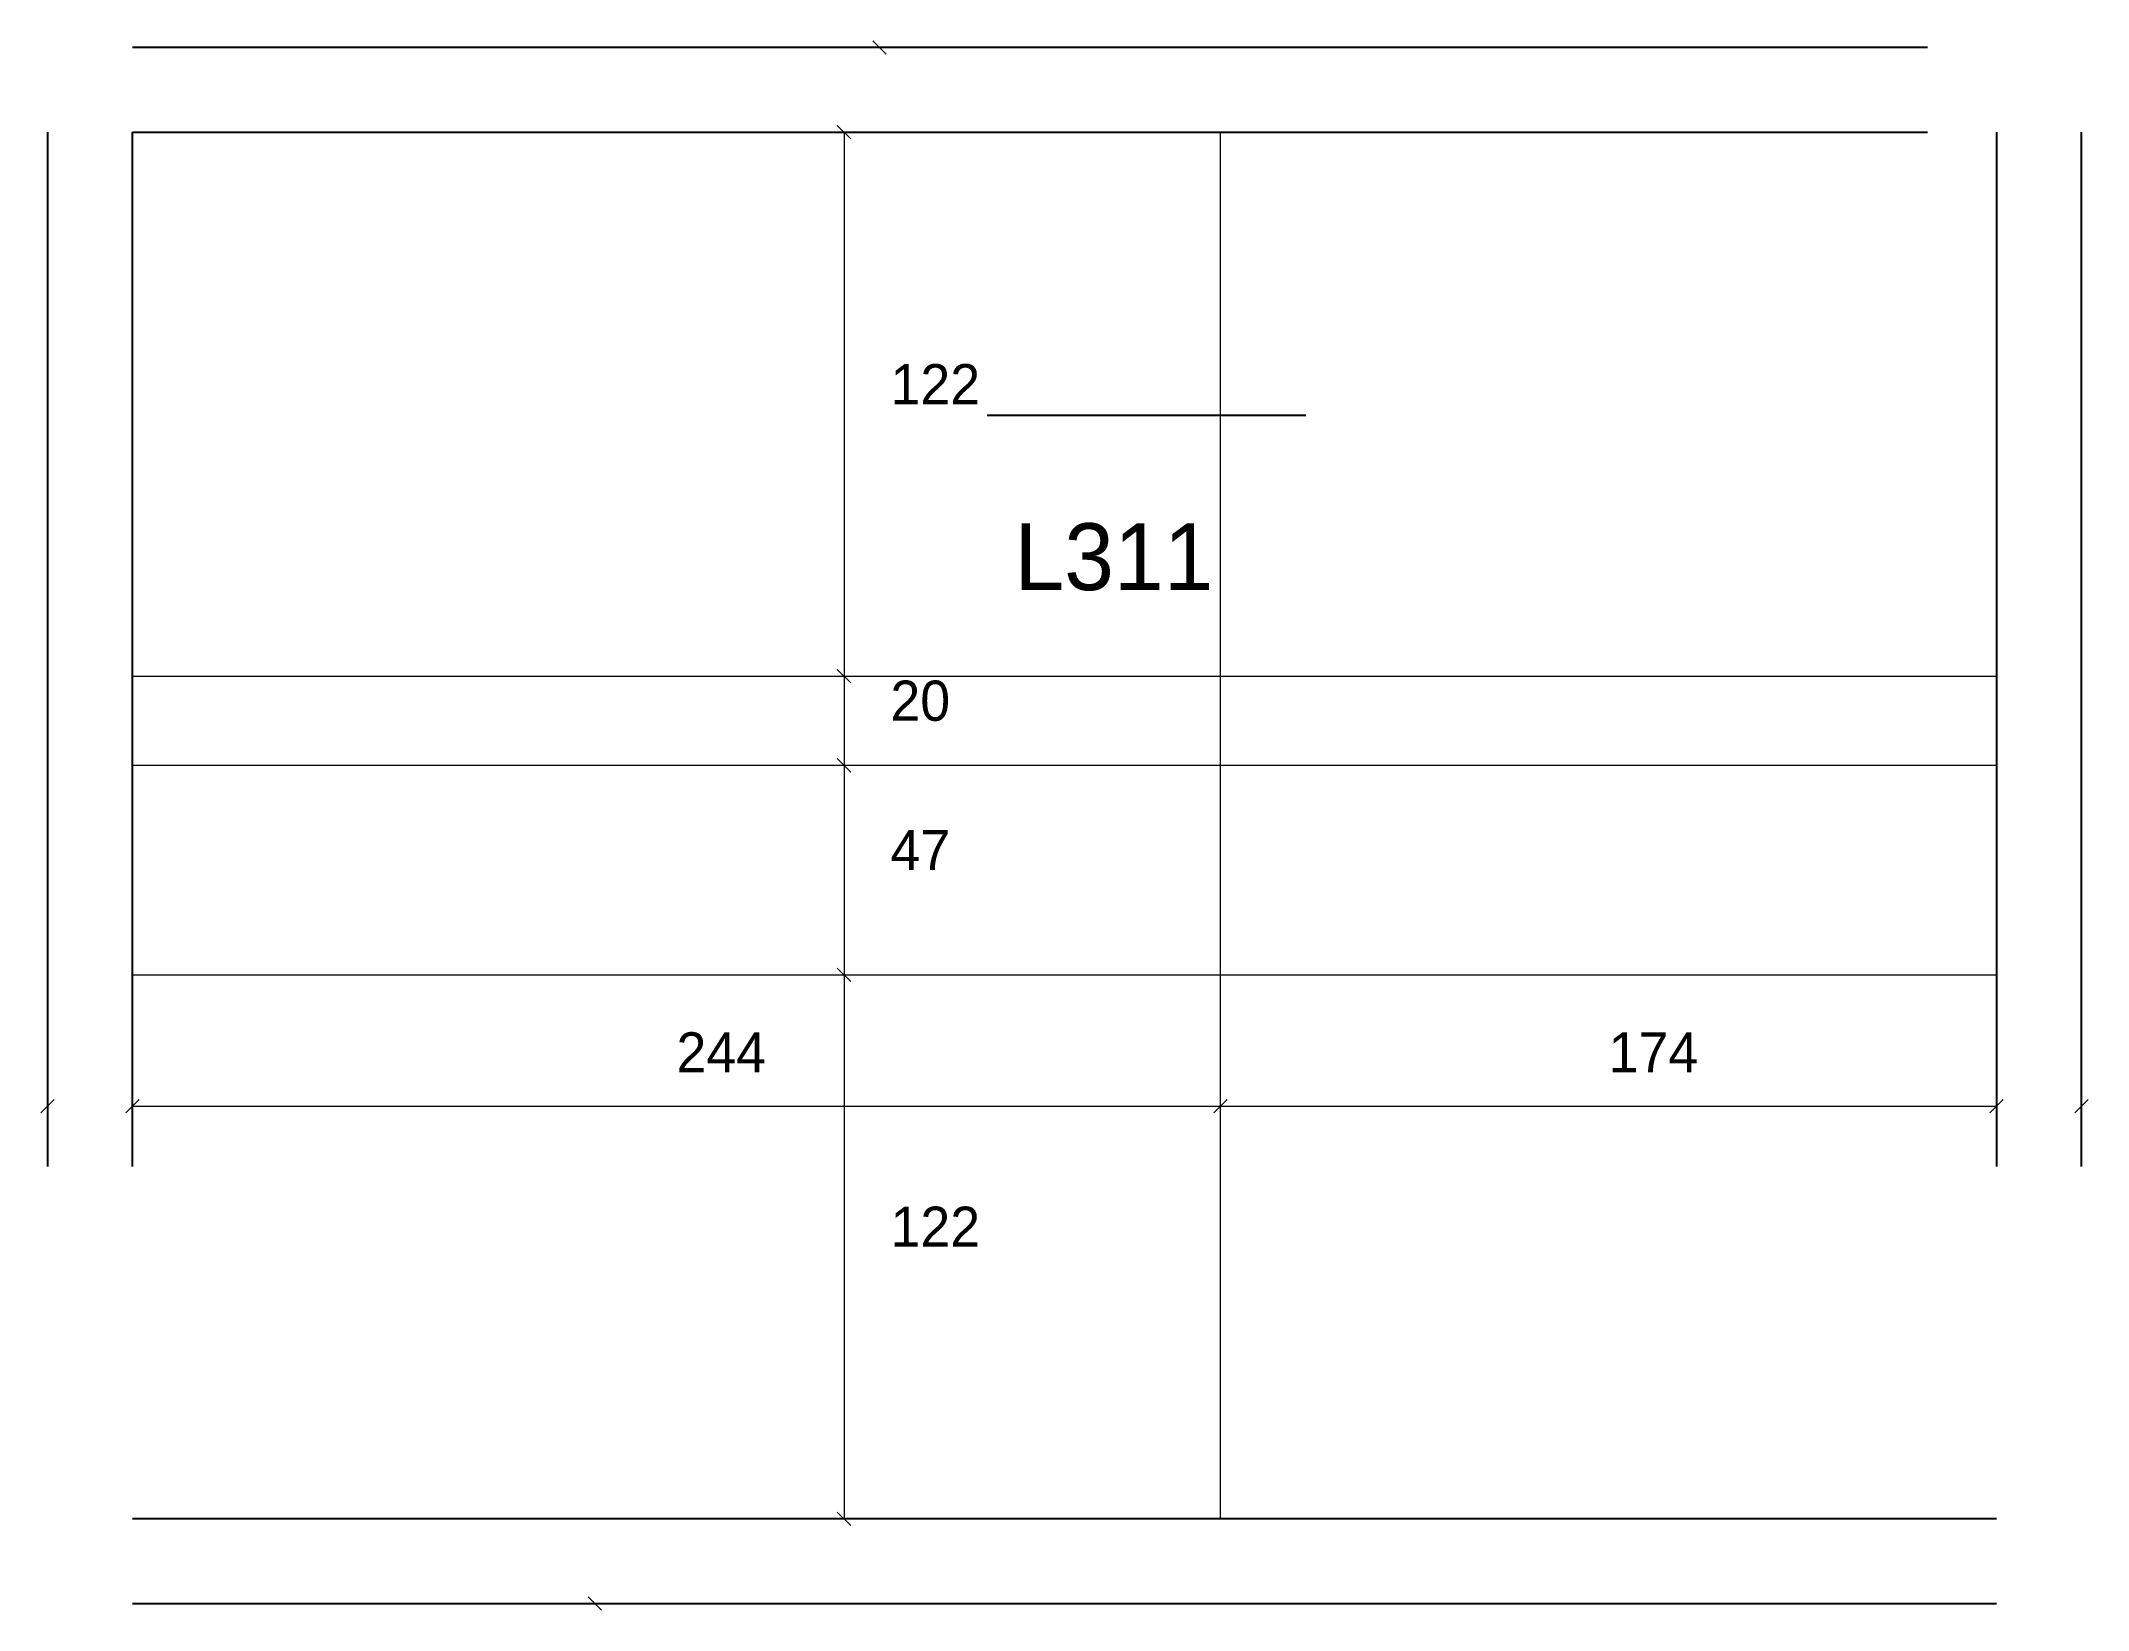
# Model space of a CAD drawing. Extents: x 3584 to 4043, y 2260 to 2612.
import ezdxf

# ---------------------------------------------------------------- set-up
doc = ezdxf.new("R2010")
doc.units = 0
for name, color, linetype in [('3', 3, 'Continuous'), ('4', 4, 'Continuous'), ('Painéis', 200, 'Continuous')]:
    doc.layers.add(name, color=color, linetype=linetype)

msp = doc.modelspace()

# ---------------------------------------------------------------- linework, layer by layer
at = {"layer": '3', "lineweight": 25}
msp.add_line((3795.73, 2528.46), (3867.15, 2528.46), dxfattribs=at)
for points in [[(4006.57, 2610.94), (3604.07, 2610.94)], [(3585.07, 2591.94), (3585.07, 2359.94)], [(3604.07, 2359.94), (3604.07, 2591.94)], [(3604.07, 2591.94), (4006.57, 2591.94)], [(4022.07, 2591.94), (4022.07, 2359.94)], [(4041.07, 2359.94), (4041.07, 2591.94)], [(4022.07, 2280.94), (3604.07, 2280.94)], [(3604.07, 2261.94), (4022.07, 2261.94)]]:
    msp.add_lwpolyline(points, dxfattribs=at)
at = {"layer": 'Painéis', "lineweight": 18}
for p, q in [((3770.1, 2612.44), (3773.1, 2609.44)), ((3771.9, 2610.94), (3774.6, 2610.94)), ((3765.13, 2590.44), (3762.13, 2593.44)), ((3763.63, 2591.94), (3763.63, 2469.94)), ((3848.07, 2280.94), (3848.07, 2591.94)), ((3604.07, 2469.94), (4022.07, 2469.94)), ((3765.13, 2468.44), (3762.13, 2471.44)), ((3762.13, 2471.44), (3765.13, 2468.44)), ((3763.63, 2469.94), (3763.63, 2449.94)), ((3765.13, 2448.44), (3762.13, 2451.44)), ((3762.13, 2451.44), (3765.13, 2448.44)), ((3604.07, 2449.94), (4022.07, 2449.94)), ((3763.63, 2449.94), (3763.63, 2402.94)), ((3604.07, 2402.94), (4022.07, 2402.94)), ((3765.13, 2401.44), (3762.13, 2404.44)), ((3762.13, 2404.44), (3765.13, 2401.44)), ((3763.63, 2402.94), (3763.63, 2280.94)), ((3583.57, 2371.98), (3586.57, 2374.98)), ((3605.57, 2374.98), (3602.57, 2371.98)), ((3604.07, 2373.48), (3848.07, 2373.48)), ((3849.57, 2374.98), (3846.57, 2371.98)), ((3846.57, 2371.98), (3849.57, 2374.98)), ((3848.07, 2373.48), (4022.07, 2373.48)), ((4020.57, 2371.98), (4023.57, 2374.98)), ((4042.57, 2374.98), (4039.57, 2371.98)), ((3762.13, 2282.44), (3765.13, 2279.44)), ((3709.26, 2260.44), (3706.26, 2263.44))]:
    msp.add_line(p, q, dxfattribs=at)

# ---------------------------------------------------------------- texts
at = {"layer": '4'}
msp.add_text('L311', height=15, dxfattribs=at).set_placement((3801.85, 2489.24))
at = {"layer": 'Painéis'}
for s, p in [('122', (3774.07, 2530.94)), ('20', (3774.04, 2459.94)), ('47', (3774.06, 2426.44)), ('244', (3726.07, 2381.05)), ('174', (3935.07, 2381.05)), ('122', (3774.07, 2341.94))]:
    msp.add_text(s, height=9, dxfattribs=at).set_placement(p)

doc.saveas('drawing.dxf')
